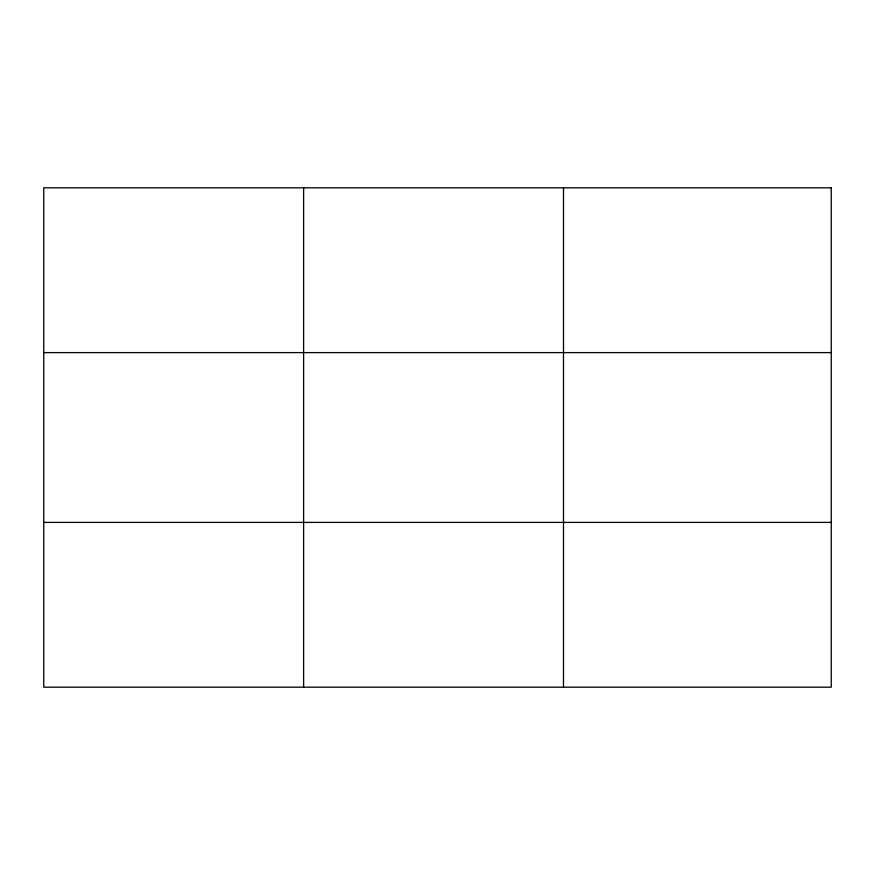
<?xml version="1.0" encoding="UTF-8"?>
<svg xmlns="http://www.w3.org/2000/svg" width="875" height="875" viewBox="0 0 875 875"><rect width="100%" height="100%" fill="white"/><g stroke="black" fill="none" stroke-linecap="round" stroke-linejoin="round"><path stroke-width="1.31" d="M303.625 187.808L303.625 687.192M563.5 187.808L563.5 687.192M43.75 352.603L831.25 352.603M43.75 522.397L831.25 522.397M831.25 187.808L831.25 687.192L43.75 687.192L43.75 187.808L831.25 187.808"/></g></svg>
